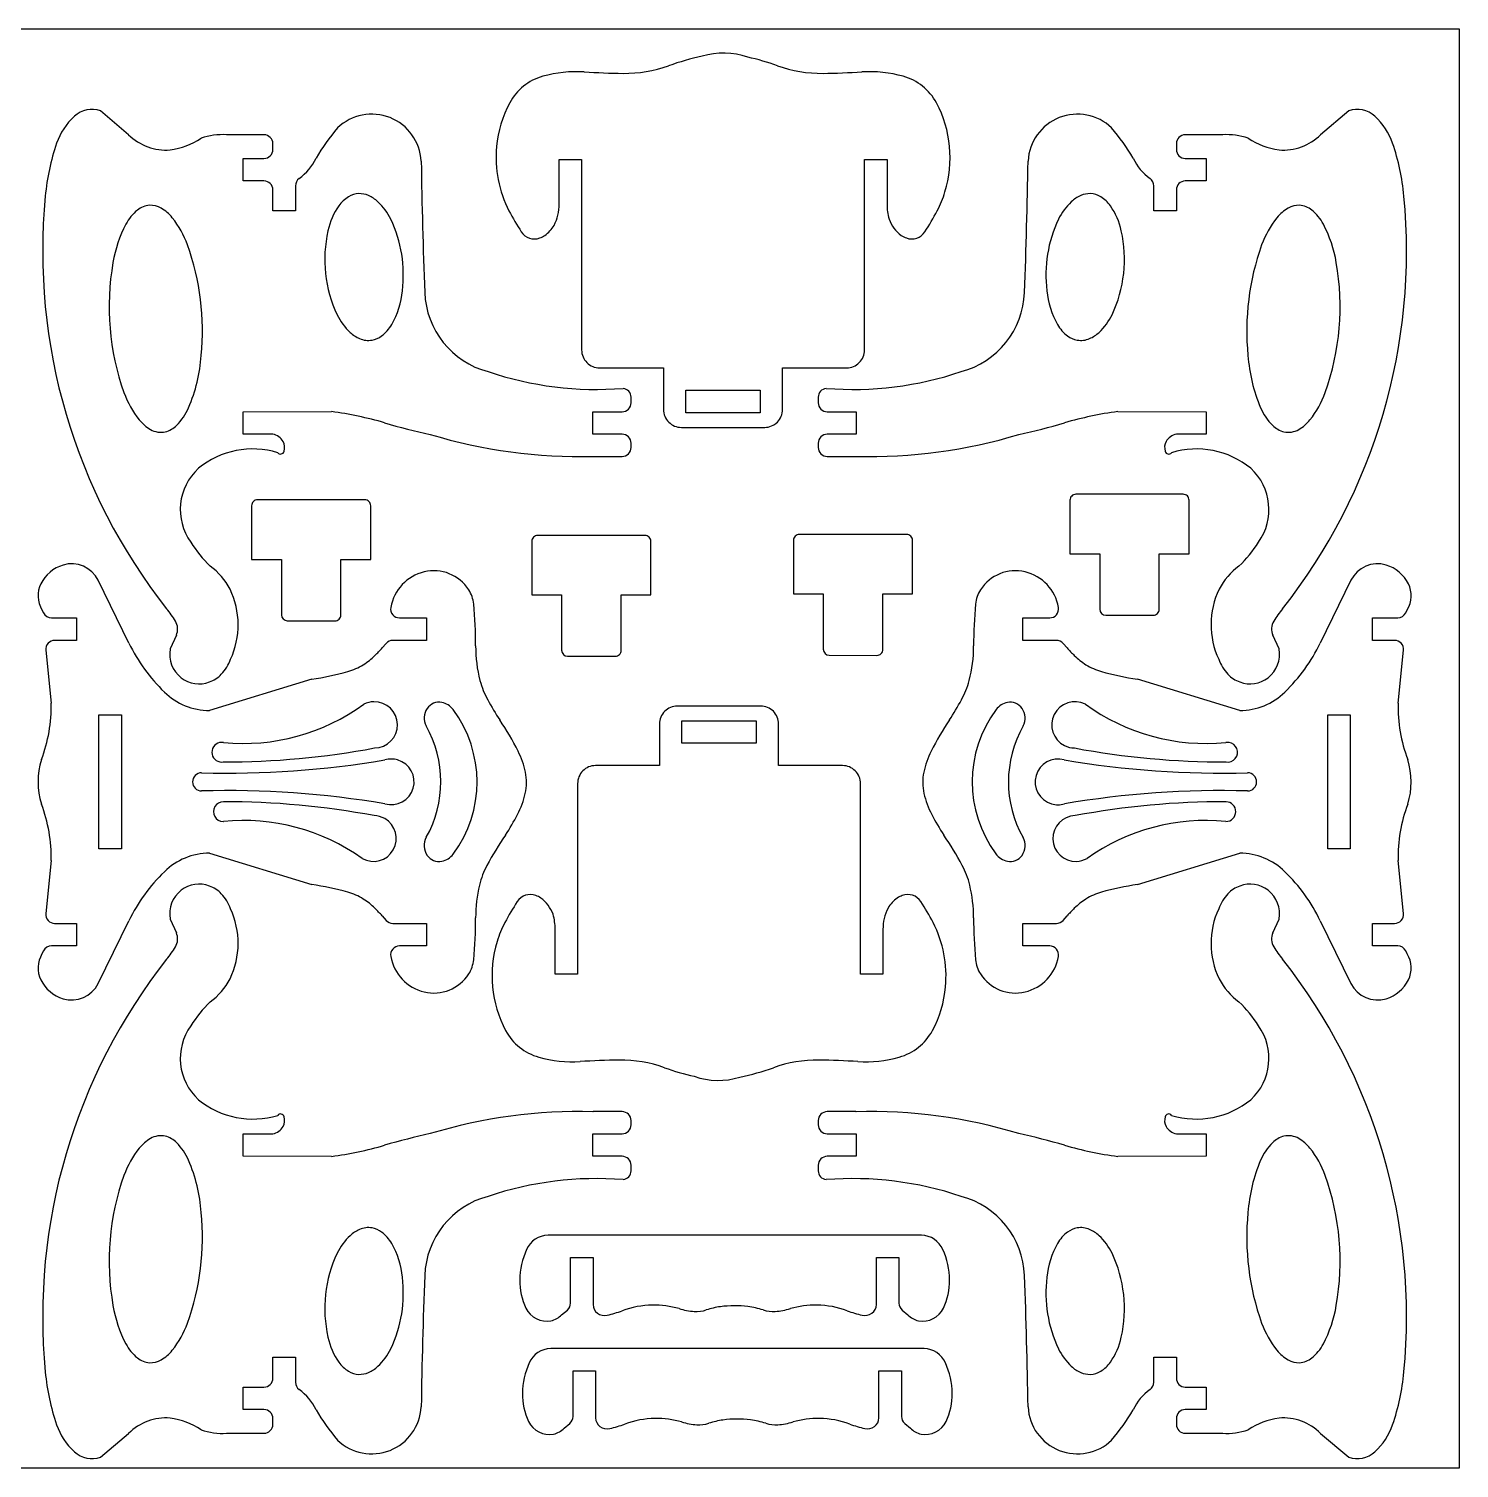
# Model space of a CAD drawing. Extents: x 0 to 96, y 0 to 48.
# Drawn here: x 48.31 to 96, y 0 to 48 of the extents above; entities that cross this region are included whole.
import ezdxf

# ---------------------------------------------------------------- set-up
doc = ezdxf.new("R2010")
doc.units = 0
doc.header["$MEASUREMENT"] = 0

msp = doc.modelspace()

# ---------------------------------------------------------------- linework, layer by layer
for p, q in [((48.000002, 48.000002), (96, 48.000002)), ((96, 48.000002), (96, 0.000004)), ((51.637241, 44.468823), (50.700344, 45.262253)), ((92.315377, 45.262255), (91.37848, 44.468823)), ((56.148701, 44.46435), (54.900999, 44.464947)), ((56.446216, 43.975211), (56.446174, 44.16662)), ((86.56955, 44.166619), (86.569505, 43.975211)), ((88.114722, 44.464946), (86.86702, 44.46435)), ((55.453214, 42.925146), (55.453214, 43.677674)), ((55.453214, 43.677674), (56.14853, 43.677476)), ((65.990216, 42.154356), (65.990216, 43.643527)), ((65.990216, 43.643527), (66.740758, 43.643527)), ((66.740758, 43.643527), (66.741353, 37.290699)), ((76.172166, 42.154359), (76.172166, 43.643527)), ((76.172166, 43.643527), (76.922708, 43.643527)), ((76.922708, 43.643527), (76.922708, 42.154359)), ((86.867188, 43.677476), (87.562507, 43.677674)), ((87.562507, 43.677674), (87.562507, 42.925146)), ((56.148487, 42.925342), (55.453214, 42.925146)), ((57.198405, 42.764614), (57.198533, 41.932562)), ((85.817188, 41.932562), (85.817318, 42.764614)), ((87.562507, 42.925146), (86.867234, 42.925342)), ((56.446002, 41.932562), (56.446216, 42.627609)), ((86.569505, 42.62761), (86.569719, 41.932562)), ((57.198533, 41.932562), (56.446002, 41.932562)), ((76.17167, 37.290672), (76.172166, 42.154359)), ((86.569719, 41.932562), (85.817188, 41.932562)), ((67.337318, 36.694537), (69.470903, 36.694069)), ((69.470903, 36.694069), (69.471399, 35.304925)), ((73.441625, 35.304997), (73.442022, 36.694069)), ((73.442022, 36.694069), (75.575705, 36.694535)), ((68.387579, 35.529221), (68.387493, 35.711623)), ((70.215739, 35.198869), (70.215901, 35.949361)), ((70.215901, 35.949361), (72.697422, 35.949741)), ((72.697422, 35.949741), (72.69721, 35.198323)), ((74.628229, 35.711621), (74.628141, 35.529221)), ((55.453214, 35.231106), (58.399522, 35.23359)), ((55.453214, 34.478576), (55.453214, 35.231106)), ((67.118403, 35.231106), (68.089549, 35.23132)), ((67.118403, 34.478576), (67.118403, 35.231106)), ((72.69721, 35.198323), (70.215739, 35.198869)), ((74.926174, 35.231319), (75.897317, 35.231106)), ((75.897317, 35.231106), (75.897317, 34.478576)), ((84.616201, 35.23359), (87.562507, 35.231106)), ((87.562507, 35.231106), (87.562507, 34.478576)), ((70.067463, 34.709018), (72.845461, 34.709092)), ((56.446002, 34.478576), (55.453214, 34.478576)), ((68.089549, 34.478362), (67.118403, 34.478576)), ((68.387579, 34.040058), (68.387493, 34.180459)), ((74.62823, 34.180458), (74.628141, 34.040058)), ((75.897317, 34.478576), (74.926172, 34.478362)), ((87.562507, 34.478576), (86.569719, 34.478576)), ((67.138675, 33.741943), (68.089549, 33.742117)), ((74.926172, 33.742117), (75.877046, 33.741943)), ((59.509588, 32.291332), (55.935708, 32.291331)), ((83.02267, 32.279594), (83.023309, 30.493154)), ((86.795108, 32.47822), (83.221228, 32.478218)), ((86.993151, 30.493258), (86.993663, 32.279606)), ((55.737151, 32.092707), (55.73779, 30.306267)), ((59.707632, 30.306371), (59.708144, 32.092719)), ((65.081507, 30.909088), (65.082146, 29.122648)), ((68.853944, 31.107714), (65.280064, 31.107713)), ((69.051988, 29.122753), (69.0525, 30.9091)), ((73.804763, 30.941052), (73.805401, 29.154613)), ((77.577196, 31.139678), (74.003318, 31.139678)), ((77.775244, 29.154718), (77.775756, 30.941065)), ((55.73779, 30.306267), (56.730084, 30.3051)), ((56.730084, 30.3051), (56.730034, 28.458709)), ((58.715131, 28.455879), (58.715198, 30.307537)), ((58.715198, 30.307537), (59.707632, 30.306371)), ((83.023309, 30.493154), (84.015603, 30.491987)), ((84.015603, 30.491987), (84.015553, 28.645596)), ((86.00065, 28.642766), (86.000717, 30.494424)), ((86.000717, 30.494424), (86.993151, 30.493258)), ((51.648356, 27.517759), (50.623707, 29.60885)), ((92.392017, 29.608848), (91.367365, 27.517759)), ((65.082146, 29.122648), (66.07444, 29.121481)), ((66.07444, 29.121481), (66.074389, 27.27509)), ((68.059487, 27.272261), (68.059554, 29.123919)), ((68.059554, 29.123919), (69.051988, 29.122753)), ((73.805401, 29.154613), (74.797694, 29.153446)), ((74.797694, 29.153446), (74.797644, 27.307053)), ((76.782744, 27.304224), (76.782809, 29.155885)), ((76.782809, 29.155885), (77.775244, 29.154718)), ((48.745863, 28.626197), (48.798382, 28.521559)), ((49.065141, 28.356458), (49.90126, 28.356262)), ((49.90126, 28.356262), (49.90126, 27.605718)), ((60.669746, 28.356458), (61.566423, 28.356262)), ((61.566423, 28.356262), (61.566423, 27.605718)), ((81.449299, 28.356262), (82.345974, 28.356458)), ((81.449299, 27.605718), (81.449299, 28.356262)), ((84.213757, 28.447035), (85.801743, 28.444219)), ((93.114463, 28.356262), (93.950582, 28.356458)), ((93.114463, 27.605718), (93.114463, 28.356262)), ((94.21734, 28.52156), (94.269856, 28.626197)), ((56.928238, 28.260148), (58.516224, 28.257332)), ((49.90126, 27.605718), (49.169978, 27.60552)), ((53.228365, 27.777928), (53.023079, 27.319141)), ((60.222995, 27.50525), (60.092345, 27.35792)), ((61.566423, 27.605718), (60.446172, 27.605619)), ((82.569549, 27.605618), (81.449299, 27.605718)), ((82.923375, 27.35792), (82.792726, 27.50525)), ((89.992643, 27.319141), (89.787357, 27.777928)), ((93.84574, 27.605522), (93.114463, 27.605718)), ((48.873535, 27.277108), (49.053823, 25.511548)), ((66.272593, 27.076529), (67.86058, 27.073713)), ((74.995847, 27.108493), (76.583836, 27.105678)), ((93.961898, 25.511545), (94.142184, 27.277108)), ((57.743329, 26.312822), (54.333328, 25.265438)), ((88.682393, 25.265437), (85.272392, 26.312822)), ((50.645845, 20.650203), (50.645845, 25.117713)), ((50.645845, 25.117713), (51.396386, 25.117713)), ((51.396386, 25.117713), (51.396386, 20.650203)), ((72.710731, 25.413947), (69.932737, 25.413874)), ((91.619334, 25.117713), (92.369876, 25.117713)), ((91.619334, 20.650203), (91.619334, 25.117713)), ((92.369876, 25.117713), (92.369876, 20.650203)), ((69.336574, 24.817969), (69.336175, 23.428898)), ((70.080769, 24.173315), (70.080984, 24.924732)), ((70.080984, 24.924732), (72.562454, 24.924186)), ((72.562454, 24.924186), (72.562289, 24.173694)), ((73.307295, 23.428898), (73.306799, 24.818042)), ((72.562289, 24.173694), (70.080769, 24.173315)), ((69.336175, 23.428898), (67.202493, 23.42843)), ((75.440876, 23.42843), (73.307295, 23.428898)), ((66.606527, 22.832297), (66.606031, 17.968608)), ((76.03744, 16.479438), (76.036843, 22.832265)), ((51.396386, 20.650203), (50.645845, 20.650203)), ((92.369876, 20.650203), (91.619334, 20.650203)), ((49.053824, 20.262424), (48.873534, 18.496764)), ((54.333328, 20.508532), (57.743329, 19.461051)), ((62.459828, 20.480736), (62.466538, 20.489797)), ((80.555893, 20.480736), (80.549181, 20.489797)), ((85.272391, 19.461052), (88.682393, 20.508532)), ((94.142185, 18.496763), (93.961899, 20.262424)), ((50.623705, 16.165022), (51.648354, 18.256214)), ((53.023077, 18.312626), (53.228365, 17.853839)), ((60.092346, 18.415951), (60.222994, 18.268723)), ((82.792726, 18.268724), (82.923375, 18.415951)), ((89.787357, 17.853839), (89.992642, 18.312626)), ((91.367368, 18.256214), (92.392015, 16.165022)), ((49.16998, 18.168452), (49.90126, 18.168253)), ((49.90126, 18.168253), (49.90126, 17.417711)), ((60.446172, 18.168352), (61.566423, 18.168253)), ((61.566423, 18.168253), (61.566423, 17.417711)), ((65.855489, 16.479438), (65.855489, 17.968608)), ((66.606031, 17.968608), (66.606031, 16.479438)), ((76.787981, 17.968608), (76.787981, 16.479438)), ((81.449299, 18.168253), (82.569549, 18.168352)), ((81.449299, 17.417711), (81.449299, 18.168253)), ((93.114463, 18.168253), (93.845741, 18.168452)), ((93.114463, 17.417711), (93.114463, 18.168253)), ((49.90126, 17.417711), (49.065141, 17.417513)), ((61.566423, 17.417711), (60.669746, 17.417513)), ((82.345974, 17.417512), (81.449299, 17.417711)), ((93.950581, 17.417514), (93.114463, 17.417711)), ((48.798382, 17.252314), (48.745863, 17.147775)), ((94.269857, 17.147775), (94.217341, 17.252314)), ((66.606031, 16.479438), (65.855489, 16.479438)), ((76.787981, 16.479438), (76.03744, 16.479438)), ((68.089549, 11.88965), (67.138675, 11.889823)), ((68.387493, 11.451306), (68.387579, 11.591706)), ((74.628141, 11.591706), (74.628229, 11.451306)), ((75.877046, 11.889823), (74.926171, 11.88965)), ((55.453214, 10.400661), (55.453214, 11.153192)), ((55.453214, 11.153192), (56.446002, 11.153192)), ((67.118403, 11.153192), (68.089549, 11.153406)), ((67.118403, 10.400661), (67.118403, 11.153192)), ((74.926172, 11.153406), (75.897317, 11.153192)), ((75.897317, 11.153192), (75.897317, 10.400661)), ((86.569719, 11.153192), (87.562507, 11.153192)), ((87.562507, 11.153192), (87.562507, 10.400661)), ((58.399522, 10.398177), (55.453214, 10.400661)), ((68.089548, 10.400447), (67.118403, 10.400661)), ((68.387493, 9.920146), (68.387579, 10.102546)), ((74.628141, 10.102546), (74.628229, 9.920145)), ((75.897317, 10.400661), (74.926172, 10.400447)), ((87.562507, 10.400661), (84.616205, 10.398175)), ((78.074334, 7.768819), (65.621499, 7.769016)), ((66.37065, 5.5025), (66.370749, 7.024531)), ((66.370749, 7.024531), (67.121291, 7.024531)), ((67.121291, 7.024531), (67.121291, 5.457527)), ((76.567591, 5.457527), (76.567591, 7.024531)), ((76.567591, 7.024531), (77.318133, 7.024531)), ((77.318133, 7.024531), (77.318334, 5.502499)), ((66.073114, 5.113032), (66.264521, 5.27426)), ((77.42436, 5.274259), (77.615768, 5.113033)), ((78.161055, 3.98964), (65.70822, 3.989837)), ((56.446217, 3.004158), (56.446002, 3.699204)), ((56.446002, 3.699204), (57.198533, 3.699204)), ((57.198533, 3.699204), (57.198405, 2.867152)), ((85.817318, 2.867152), (85.817188, 3.699204)), ((85.817188, 3.699204), (86.569719, 3.699204)), ((86.569719, 3.699204), (86.569505, 3.004158)), ((66.457373, 1.723321), (66.457472, 3.245352)), ((66.457472, 3.245352), (67.208012, 3.245352)), ((67.208012, 3.245352), (67.208012, 1.678348)), ((76.654312, 1.678348), (76.654313, 3.245352)), ((76.654313, 3.245352), (77.404857, 3.245352)), ((77.404857, 3.245352), (77.405055, 1.723321)), ((55.453214, 1.954095), (55.453214, 2.706621)), ((55.453214, 2.706621), (56.148487, 2.706424)), ((86.867234, 2.706424), (87.562507, 2.706621)), ((87.562507, 2.706621), (87.562507, 1.954095)), ((56.148529, 1.954292), (55.453214, 1.954095)), ((87.562507, 1.954095), (86.86719, 1.954292)), ((56.446174, 1.465149), (56.446216, 1.656558)), ((66.159837, 1.333854), (66.351244, 1.495081)), ((77.511084, 1.49508), (77.702493, 1.333854)), ((86.569505, 1.656558), (86.56955, 1.465149)), ((50.700344, 0.369516), (51.637241, 1.162945)), ((54.900999, 1.16682), (56.148701, 1.167415)), ((86.86702, 1.167415), (88.114723, 1.16682)), ((91.37848, 1.162945), (92.315378, 0.369516)), ((96, 0.000004), (48.000002, 0.000004))]:
    msp.add_line(p, q)
for centre, radius, start, end in [((72.490869, 38.80695), 8.454053, 101.823614, 109.691299), ((71.478277, 44.76311), 2.42764, 70.687052, 107.243647), ((70.421725, 38.807186), 8.453976, 70.305417, 77.293995), ((66.576328, 42.378508), 4.191287, 86.597963, 105.626171), ((68.5402, 75.412974), 28.901503, 266.597796, 269.175857), ((68.186748, 50.833502), 4.31949, 269.174211, 289.691947), ((74.726272, 50.833497), 4.319484, 250.30808, 270.82598), ((74.3728, 75.410798), 28.899326, 270.824275, 273.402317), ((76.336647, 42.378217), 4.19158, 74.374266, 93.402453), ((65.934906, 44.671604), 1.810171, 105.624687, 151.652365), ((76.978067, 44.671719), 1.810074, 28.345146, 74.372808), ((50.414176, 44.438893), 0.871673, 70.834521, 132.363914), ((59.742977, 43.501024), 1.651719, 3.090608, 133.61249), ((67.648368, 43.74739), 3.756995, 151.65543, 175.086074), ((75.119809, 43.703733), 3.905234, 342.977927, 27.900016), ((83.272744, 43.501025), 1.651718, 46.387541, 176.90938), ((92.601545, 44.438893), 0.871675, 47.635992, 109.165411), ((51.29039, 43.478095), 2.172013, 132.363802, 161.134342), ((64.194182, 39.979896), 7.314651, 139.84398, 149.587448), ((78.821543, 39.979895), 7.314648, 30.412571, 40.156058), ((91.725335, 43.478093), 2.172013, 18.865689, 47.636267), ((56.412044, 41.727817), 7.584482, 161.133105, 174.74376), ((52.873839, 45.700943), 1.74565, 224.896083, 274.903736), ((52.692243, 46.391311), 2.452047, 277.753693, 303.644928), ((54.751092, 42.371705), 2.098603, 85.903777, 109.493567), ((56.148349, 44.166526), 0.297824, 0.018076, 89.932357), ((86.867374, 44.166526), 0.297824, 90.068062, 179.982157), ((88.264629, 42.371705), 2.098602, 70.506462, 94.096214), ((90.323475, 46.391316), 2.452051, 236.355182, 262.246513), ((90.141884, 45.700938), 1.745645, 265.096331, 315.10398), ((86.603674, 41.727843), 7.584478, 5.25603, 18.866689), ((56.148423, 43.975268), 0.297793, 270.020541, 359.988899), ((56.302644, 44.428929), 1.750382, 305.642894, 334.766949), ((67.809216, 43.710291), 3.920498, 174.74724, 207.046783), ((86.713078, 44.428927), 1.750382, 205.23299, 234.357037), ((86.867297, 43.975268), 0.297793, 180.011101, 269.978883), ((261.287617, 46.683215), 199.919253, 180.886512, 182.14261), ((-118.271892, 46.683372), 199.919253, 357.857348, 359.113443), ((56.148366, 42.627491), 0.29785, 0.022638, 89.976756), ((57.496227, 42.764447), 0.297822, 125.649913, 179.967893), ((85.519496, 42.764444), 0.297822, 0.032677, 54.350772), ((86.867355, 42.627491), 0.29785, 90.023244, 179.977269), ((68.029106, 40.578347), 19.258164, 174.504569, 218.24076), ((59.549225, 41.451645), 1.109977, 121.53304, 144.534032), ((59.347324, 41.771275), 0.731968, 92.696232, 121.14749), ((59.334363, 41.742988), 0.759749, 66.816483, 91.619492), ((59.177432, 41.404872), 1.132396, 46.988592, 66.252287), ((75.522697, 43.551377), 3.475505, 332.14632, 343.43525), ((83.83829, 41.404876), 1.132392, 113.747853, 133.011528), ((83.681359, 41.742985), 0.759751, 88.380478, 113.183532), ((83.668399, 41.771277), 0.731965, 58.852558, 87.303802), ((83.466497, 41.451642), 1.109979, 35.46613, 58.467139), ((74.986612, 40.578344), 19.258164, 321.759252, 5.495436), ((52.906273, 40.759317), 1.543186, 129.291177, 151.892117), ((52.390931, 41.384947), 0.732647, 94.18382, 129.083532), ((52.360136, 41.393458), 0.722538, 60.31921, 91.796906), ((52.022837, 40.832065), 1.377378, 38.988404, 59.692681), ((60.553386, 40.76709), 2.325154, 145.152327, 167.60633), ((58.485573, 40.709567), 2.112999, 26.330965, 46.131678), ((72.071954, 46.025833), 8.770838, 207.856586, 213.162452), ((64.562922, 42.117226), 1.427776, 331.911471, 1.490171), ((78.526972, 42.115896), 1.604725, 178.626571, 196.772483), ((70.841088, 46.025825), 8.77082, 326.837532, 332.143386), ((84.530148, 40.709565), 2.112999, 133.868269, 153.668978), ((82.462335, 40.767098), 2.32515, 12.393474, 34.8475), ((90.992885, 40.832059), 1.377384, 120.307257, 141.011477), ((90.655584, 41.393458), 0.722539, 88.203149, 119.680839), ((90.624789, 41.38495), 0.732644, 50.916439, 85.816177), ((90.109447, 40.759319), 1.543185, 28.107838, 50.708825), ((55.279246, 39.519788), 4.220351, 152.226691, 170.683519), ((50.443178, 39.612407), 3.372879, 20.469385, 38.209414), ((56.465482, 39.792907), 4.330729, 352.955639, 25.345679), ((64.813647, 42.057807), 1.180431, 306.468449, 328.724336), ((78.099351, 42.057947), 1.180529, 200.070528, 233.536622), ((86.550239, 39.792905), 4.330729, 154.654292, 187.04434), ((92.572542, 39.612406), 3.372882, 141.790571, 159.530586), ((87.736471, 39.519785), 4.220354, 9.31651, 27.77333), ((62.502753, 40.312947), 4.326637, 167.272981, 205.306475), ((65.165205, 41.512634), 0.520254, 213.161496, 290.230636), ((65.0347, 41.867212), 0.898086, 290.220445, 302.351106), ((77.878328, 41.86721), 0.898086, 237.64858, 249.779288), ((77.747819, 41.512633), 0.520254, 249.769359, 326.838779), ((80.512968, 40.312944), 4.326636, 334.693583, 12.727052), ((45.568121, 37.926044), 8.53077, 354.458054, 19.630107), ((97.447598, 37.926043), 8.530771, 160.369882, 185.54196), ((59.553358, 38.733078), 8.565859, 170.118932, 199.546771), ((83.462361, 38.733079), 8.56586, 340.453245, 9.881064), ((57.907455, 39.546463), 2.870217, 330.619837, 354.308073), ((64.349408, 39.315191), 2.843263, 182.143284, 255.157699), ((78.666311, 39.315191), 2.843263, 284.842304, 357.856914), ((85.108266, 39.546465), 2.870217, 185.691963, 209.380205), ((60.485097, 39.400716), 2.113003, 206.330956, 226.131746), ((82.530623, 39.400718), 2.113005, 313.868286, 333.66909), ((59.301535, 38.780273), 1.279648, 307.058294, 329.89033), ((83.714188, 38.780271), 1.279648, 210.109604, 232.941592), ((59.793217, 38.705386), 1.132367, 226.988662, 246.252676), ((59.631035, 38.348801), 0.740678, 246.628007, 279.462174), ((59.6042, 38.389207), 0.785196, 280.909091, 306.63016), ((83.41152, 38.389208), 0.785196, 233.369921, 259.091067), ((83.384685, 38.348802), 0.740678, 260.538036, 293.37207), ((83.222507, 38.705389), 1.132367, 293.747108, 313.011173), ((48.62654, 37.498905), 5.446941, 336.925708, 355.823297), ((67.337002, 37.290186), 0.595649, 179.950684, 270.030396), ((75.576018, 37.290186), 0.595652, 269.969843, 0.046754), ((94.389179, 37.498913), 5.446944, 184.176826, 203.074373), ((67.24319, 47.330539), 11.356843, 251.401382, 274.439131), ((75.772526, 47.330539), 11.356844, 265.560888, 288.59863), ((68.089703, 35.711755), 0.297789, 359.974489, 83.733224), ((74.92602, 35.711754), 0.29779, 96.267401, 180.025468), ((54.641066, 37.046666), 3.372873, 200.469458, 218.209511), ((68.089723, 35.529176), 0.297856, 269.966587, 0.008585), ((74.926, 35.529178), 0.297859, 179.991834, 270.033482), ((88.374652, 37.04667), 3.372875, 321.790461, 339.530532), ((51.884033, 36.126649), 1.912289, 315.124702, 336.499675), ((56.841777, 23.437563), 11.898438, 73.746846, 82.477235), ((70.067057, 35.304677), 0.595658, 179.976126, 270.038976), ((72.845947, 35.30477), 0.595678, 269.953197, 0.021794), ((86.173941, 23.437544), 11.898456, 97.522732, 106.253074), ((91.131687, 36.126646), 1.912287, 203.500223, 224.87522), ((53.06139, 35.826987), 1.377344, 218.988386, 239.693072), ((52.714646, 35.238242), 0.694085, 239.879328, 282.049455), ((52.643173, 35.375895), 0.844629, 284.842804, 314.880061), ((66.311632, 55.921576), 21.937775, 253.747626, 257.854011), ((76.704086, 55.921576), 21.937775, 282.146019, 286.252402), ((90.372545, 35.375898), 0.844631, 225.120124, 255.157333), ((90.301074, 35.238239), 0.694082, 257.950511, 300.120788), ((89.954329, 35.826988), 1.377344, 300.306926, 321.011627), ((56.355592, 33.98229), 0.504454, 30.646352, 79.675466), ((56.403141, 34.039934), 0.434903, 342.880814, 27.304114), ((66.643283, 50.668127), 16.932163, 253.010805, 271.607943), ((68.089655, 34.180525), 0.297837, 359.987453, 90.020522), ((74.926068, 34.180525), 0.297837, 89.979896, 180.012837), ((76.372437, 50.668127), 16.932163, 268.392053, 286.989226), ((86.612579, 34.039935), 0.434902, 152.696028, 197.119403), ((86.660129, 33.982289), 0.504455, 100.324452, 149.353563), ((55.771754, 31.139119), 2.85074, 72.955219, 129.36006), ((56.701752, 33.938885), 0.12009, 218.185972, 347.021812), ((67.138635, 34.039784), 0.297841, 266.104973, 270.007531), ((68.089699, 34.039996), 0.29788, 269.971243, 0.011935), ((74.926021, 34.039996), 0.29788, 179.988065, 270.029089), ((75.877085, 34.039765), 0.297822, 269.992468, 273.895027), ((86.313969, 33.938884), 0.12009, 192.97758, 321.815313), ((87.243966, 31.139119), 2.85074, 50.639937, 107.044714), ((55.225238, 31.967593), 1.866425, 132.519222, 215.681636), ((87.790483, 31.967591), 1.866425, 324.318382, 47.480845), ((55.935706, 32.092776), 0.198555, 89.999372, 180.020096), ((59.509588, 32.092776), 0.198556, 359.983352, 89.999765), ((83.221225, 32.279664), 0.198555, 89.999372, 180.020096), ((86.795107, 32.279664), 0.198556, 359.983352, 89.999765), ((57.132234, 33.012359), 4.033442, 211.933314, 226.570693), ((65.280062, 30.909158), 0.198555, 89.999372, 180.020096), ((68.853944, 30.909158), 0.198556, 359.983352, 89.999765), ((74.003318, 30.941123), 0.198555, 90, 180.020477), ((77.577199, 30.941121), 0.198557, 359.98398, 90.000842), ((85.883489, 33.012362), 4.033443, 313.429256, 328.066625), ((49.801809, 28.949745), 1.218543, 106.705732, 153.592094), ((49.736393, 29.167804), 0.990883, 26.430019, 106.70729), ((53.015265, 28.265751), 2.260479, 27.548036, 53.513942), ((61.834608, 28.450234), 1.480537, 103.377351, 170.063166), ((61.812605, 28.542833), 1.38536, 32.817217, 103.378126), ((81.203117, 28.542837), 1.385358, 76.62186, 147.182879), ((81.181111, 28.450234), 1.48054, 9.93678, 76.622541), ((90.000456, 28.26575), 2.26048, 126.486043, 152.45195), ((93.279333, 29.167805), 0.990883, 73.292818, 153.57016), ((93.213909, 28.949748), 1.218543, 26.407738, 73.293998), ((49.516965, 29.091252), 0.900485, 153.595512, 211.094385), ((52.556217, 28.127521), 2.732887, 335.10804, 25.666094), ((62.083491, 28.717542), 1.063021, 5.358222, 32.816344), ((80.932232, 28.717543), 1.063021, 147.183718, 174.641873), ((90.459505, 28.127524), 2.732887, 154.333981, 204.891997), ((93.498755, 29.091252), 0.900485, 328.905615, 26.404469), ((48.555292, 27.448251), 14.650636, 359.890182, 5.359978), ((94.460428, 27.448228), 14.650635, 174.639932, 180.109744), ((49.064946, 28.654199), 0.297741, 206.454611, 270.037595), ((50.677198, 26.750788), 2.931584, 30.663561, 40.58933), ((56.92859, 28.458703), 0.198556, 179.998429, 269.898438), ((58.516576, 28.455886), 0.198555, 269.898468, 359.998047), ((60.669629, 28.654282), 0.297824, 170.054607, 270.022409), ((82.346092, 28.654282), 0.297824, 269.977382, 9.945253), ((84.214109, 28.64559), 0.198556, 179.998429, 269.898438), ((85.802095, 28.642773), 0.198555, 269.898468, 359.998047), ((92.338522, 26.750792), 2.931582, 139.41071, 149.336472), ((93.950776, 28.654198), 0.29774, 269.962719, 333.545729), ((52.755542, 27.983043), 0.515396, 336.548368, 30.662484), ((90.260181, 27.983044), 0.515398, 149.337643, 203.451719), ((49.169845, 27.30764), 0.29788, 89.974514, 185.883086), ((56.87009, 30.04031), 5.799118, 205.78458, 225.81143), ((60.445964, 27.307771), 0.297848, 89.960011, 138.469366), ((67.834226, 27.411563), 4.628332, 179.893449, 194.344562), ((75.181497, 27.411563), 4.62833, 345.655454, 0.106504), ((82.569758, 27.307771), 0.297847, 41.53082, 90.040151), ((86.145631, 30.040314), 5.79912, 314.188563, 334.21539), ((93.845871, 27.30764), 0.297882, 354.116958, 90.025146), ((53.986316, 27.137182), 0.980273, 169.302699, 232.331543), ((53.673521, 27.466946), 1.44709, 316.662541, 340.219516), ((58.285482, 28.682167), 2.223409, 301.912752, 314.645921), ((56.020625, 30.976181), 5.447083, 314.6386, 318.374673), ((66.272945, 27.275085), 0.198556, 179.998429, 269.898438), ((67.860932, 27.272268), 0.198555, 269.898468, 359.998047), ((74.996199, 27.307048), 0.198555, 179.998429, 269.898438), ((76.584189, 27.304233), 0.198555, 269.898102, 359.99765), ((86.995092, 30.976203), 5.447096, 221.625519, 225.361613), ((84.730244, 28.682164), 2.22341, 225.353988, 238.087119), ((89.342204, 27.466939), 1.447089, 199.780129, 223.337182), ((89.029406, 27.137183), 0.980273, 307.668433, 10.697259), ((53.957985, 27.223877), 1.073534, 290.529838, 315.678525), ((56.440387, 35.44841), 9.228034, 278.116934, 285.734872), ((58.397573, 28.502465), 2.011614, 285.729217, 301.908376), ((84.618144, 28.502461), 2.011609, 238.091693, 254.270756), ((86.575333, 35.448415), 9.22804, 254.265115, 261.883073), ((89.057731, 27.223878), 1.073533, 224.32175, 249.470409), ((53.989079, 27.140776), 0.984806, 232.332099, 290.531268), ((66.124575, 27.021446), 2.875693, 195.253453, 209.118871), ((76.891144, 27.021448), 2.875695, 330.881123, 344.746547), ((89.026643, 27.140777), 0.984806, 249.468713, 307.667899), ((44.116768, 25.394163), 4.938451, 339.105986, 1.362029), ((54.347012, 27.444669), 2.179274, 225.810174, 269.640222), ((55.451527, 31.022876), 6.854628, 264.566777, 306.001661), ((59.82756, 24.788203), 0.771616, 90.895835, 116.710023), ((59.82756, 24.788203), 0.771616, 270.895835, 90.895835), ((61.98629, 25.060851), 0.481706, 78.988249, 145.032866), ((61.958994, 24.921627), 0.62358, 37.356357, 78.969785), ((72.93801, 30.727104), 10.631538, 208.697066, 212.906553), ((70.077703, 30.727109), 10.631546, 327.093452, 331.302936), ((81.056728, 24.921627), 0.623581, 101.03033, 142.643579), ((81.02943, 25.060851), 0.481706, 34.967076, 101.011791), ((83.188165, 24.788201), 0.771616, 63.290363, 243.290363), ((87.565121, 31.022202), 6.854628, 233.988753, 275.466977), ((88.668707, 27.444665), 2.179272, 270.359821, 314.189954), ((98.898953, 25.394161), 4.93845, 178.637989, 200.894009), ((62.055139, 25.012573), 0.565794, 145.02221, 207.552929), ((59.21139, 22.886888), 4.042514, 323.472255, 36.650541), ((69.932252, 24.818197), 0.595678, 89.953301, 180.0219), ((72.71114, 24.818288), 0.595659, 359.976336, 90.039325), ((83.804322, 22.886875), 4.042515, 143.349228, 216.367859), ((80.960581, 25.012574), 0.565794, 332.44709, 34.977653), ((58.272139, 22.887407), 3.773574, 330.676033, 29.59164), ((56.083487, 19.605666), 9.562461, 26.755694, 33.988274), ((86.932232, 19.605662), 9.562462, 146.011693, 153.244276), ((84.743456, 22.887187), 3.773575, 150.404507, 209.46089), ((54.740285, 23.876043), 0.328937, 79.098688, 259.098688), ((54.782046, 51.21002), 27.65966, 270.009094, 280.535828), ((83.188165, 24.788201), 0.771616, 243.290363, 269.104767), ((88.233681, 51.210009), 27.65965, 259.464182, 269.990897), ((88.279068, 23.875505), 0.328935, 81.295151, 100.668286), ((88.279068, 23.875505), 0.328935, 261.295151, 81.295151), ((51.122777, 22.886648), 2.505996, 162.675014, 197.225607), ((54.961369, 54.33717), 31.158768, 268.359994, 279.645745), ((54.740285, 23.876043), 0.328937, 259.098688, 278.06541), ((60.393519, 22.886828), 0.761966, 253.789649, 73.789649), ((60.393519, 22.886828), 0.761966, 73.789649, 106.10073), ((62.018856, 22.59911), 2.914956, 12.007759, 26.737573), ((80.996865, 22.599119), 2.914953, 153.262576, 167.992412), ((82.622198, 22.886828), 0.761967, 73.898621, 253.898621), ((88.054344, 54.337168), 31.158766, 260.354276, 271.640019), ((91.892944, 22.886653), 2.505995, 342.774229, 17.324858), ((54.074527, 22.887056), 0.304149, 90.924883, 269.059254), ((63.213552, 22.868885), 1.690345, 347.428879, 11.488405), ((67.202177, 22.83278), 0.595649, 89.969529, 180.046517), ((75.441192, 22.832778), 0.595652, 359.950684, 90.030388), ((79.802169, 22.868878), 1.690346, 168.51139, 192.570886), ((88.941126, 22.887057), 0.30415, 270.953157, 89.062501), ((54.955026, -8.632697), 31.228202, 80.366707, 91.62487), ((88.0607, -8.632707), 31.228213, 88.375143, 99.633302), ((44.116651, 20.379877), 4.938571, 358.637215, 20.935788), ((54.792183, 21.895827), 0.32718, 89.536581, 269.536581), ((54.854834, -4.680089), 26.903153, 79.362154, 90.127793), ((62.007878, 23.165909), 2.931891, 332.285517, 346.891708), ((81.007842, 23.165907), 2.931892, 193.10824, 207.714468), ((82.622198, 22.886828), 0.761967, 253.898621, 286.210541), ((88.160878, -4.680098), 26.90316, 89.872187, 100.637819), ((88.223395, 21.895826), 0.327179, 89.562016, 90.438107), ((88.223395, 21.895826), 0.327179, 269.562016, 89.562016), ((98.899069, 20.379889), 4.938567, 159.064364, 181.362924), ((55.459413, 14.771235), 6.829834, 54.542351, 95.584068), ((59.798774, 20.99782), 0.763204, 240.366488, 60.366488), ((59.798774, 20.99782), 0.763204, 60.366488, 88.318296), ((57.350097, 25.569974), 8.17345, 326.953197, 332.551295), ((85.665619, 25.569976), 8.173449, 207.44874, 213.046851), ((83.216947, 20.99782), 0.763205, 91.681503, 271.681503), ((87.556308, 14.771231), 6.829837, 84.415931, 125.457647), ((54.792183, 21.895827), 0.32718, 269.536581, 270.463341), ((62.054964, 20.761487), 0.565701, 150.586184, 214.995246), ((73.837034, 14.547835), 11.659599, 145.732872, 151.55388), ((69.178687, 14.547807), 11.659613, 28.446235, 34.26723), ((80.960663, 20.761351), 0.565701, 325.021591, 28.494476), ((54.347009, 18.329305), 2.179271, 90.359712, 134.189793), ((61.986292, 20.713122), 0.481707, 214.967043, 281.011595), ((61.959123, 20.852294), 0.623507, 281.019501, 323.421936), ((81.056466, 20.852319), 0.623506, 215.550943, 258.992851), ((81.029429, 20.713121), 0.481707, 258.988368, 325.033082), ((83.216947, 20.99782), 0.763205, 271.681503, 299.633423), ((88.668714, 18.329306), 2.179269, 45.810257, 89.640346), ((56.870088, 15.733657), 5.79912, 134.188518, 154.21536), ((65.915019, 18.835251), 2.651814, 151.473207, 166.654085), ((77.100704, 18.835251), 2.651813, 13.345909, 28.526766), ((86.145631, 15.733656), 5.799124, 25.784625, 45.811479), ((53.986314, 18.494584), 0.980272, 127.668371, 190.697255), ((53.989079, 18.49099), 0.984806, 69.4688, 127.667949), ((53.957988, 18.407889), 1.073533, 44.321675, 69.470358), ((56.441135, 10.32552), 9.227873, 74.269667, 81.88761), ((58.397224, 17.271452), 2.011762, 58.082499, 74.261655), ((67.834256, 18.362556), 4.628364, 166.444717, 180.109573), ((75.181465, 18.362561), 4.628363, 359.890366, 13.555216), ((84.618495, 17.271444), 2.011768, 105.738221, 121.917362), ((86.574597, 10.325527), 9.227869, 98.112464, 105.730405), ((89.057732, 18.40789), 1.073533, 110.529658, 135.678332), ((89.026642, 18.490989), 0.984807, 52.332032, 110.531201), ((89.029406, 18.494585), 0.980272, 349.302702, 52.331516), ((53.673519, 18.164822), 1.447091, 19.78046, 43.337426), ((58.285918, 17.091764), 2.22313, 45.362839, 58.095972), ((71.937094, 14.097129), 8.770813, 146.837411, 152.143262), ((65.030376, 18.610332), 0.520253, 69.769276, 146.838422), ((64.899872, 18.255754), 0.898084, 57.648768, 69.779523), ((64.678852, 18.065017), 1.180524, 20.070802, 53.536825), ((77.964544, 18.065153), 1.180428, 126.467991, 148.723846), ((77.743503, 18.255765), 0.898076, 110.22095, 122.351767), ((77.612994, 18.610334), 0.520252, 33.16136, 110.230635), ((70.70627, 14.097124), 8.770821, 27.856743, 33.162598), ((84.729805, 17.091777), 2.223122, 121.904281, 134.63741), ((89.342201, 18.164827), 1.447088, 136.662726, 160.21977), ((49.169801, 18.466283), 0.297831, 174.125725, 270.034367), ((52.556214, 17.504245), 2.73289, 334.333929, 24.891982), ((56.019109, 14.797716), 5.448201, 41.614521, 45.350613), ((60.445966, 18.466201), 0.297849, 221.530179, 270.039565), ((48.555291, 18.325638), 14.650636, 354.639963, 0.109763), ((64.251225, 18.00707), 1.604725, 358.626607, 16.772551), ((78.215281, 18.005738), 1.427783, 151.911458, 181.490146), ((94.460428, 18.325632), 14.650635, 179.890213, 185.360031), ((82.569753, 18.466201), 0.297849, 269.960644, 318.470019), ((86.996609, 14.797691), 5.448215, 134.649165, 138.385259), ((90.459507, 17.504242), 2.73289, 155.107996, 205.66603), ((93.845919, 18.466282), 0.29783, 269.965842, 5.874238), ((52.75554, 17.648723), 0.515399, 329.337655, 23.451678), ((67.255503, 16.571597), 3.475505, 152.146424, 163.435391), ((74.968978, 16.41267), 3.920505, 354.74728, 27.046865), ((90.260181, 17.648722), 0.515399, 156.548193, 210.662239), ((49.065025, 17.119723), 0.29779, 89.977569, 153.560569), ((50.677211, 18.880984), 2.931578, 319.410431, 329.336199), ((60.669629, 17.11969), 0.297823, 89.977488, 189.945614), ((67.658389, 16.419231), 3.905235, 162.977913, 207.900006), ((82.346091, 17.119688), 0.297824, 350.054961, 90.022537), ((92.338512, 18.880974), 2.931574, 210.66361, 220.589398), ((93.950697, 17.119723), 0.297792, 26.439327, 90.022338), ((49.516966, 16.68272), 0.900486, 148.905654, 206.404512), ((68.029106, 5.053423), 19.258163, 141.759244, 185.49544), ((61.834685, 17.323685), 1.480604, 189.934357, 256.620128), ((62.083696, 17.056375), 1.06282, 327.180181, 354.638455), ((80.932024, 17.05638), 1.06282, 185.36206, 212.820118), ((81.181035, 17.323688), 1.480605, 283.379844, 350.065579), ((74.986615, 5.053422), 19.258162, 354.504579, 38.240756), ((93.498755, 16.682719), 0.900486, 333.595618, 31.094429), ((53.015265, 17.366016), 2.26048, 306.486017, 332.451941), ((61.812533, 17.231088), 1.385394, 256.625223, 327.186146), ((81.203187, 17.231086), 1.385391, 212.813785, 283.374782), ((90.000455, 17.366017), 2.260482, 207.5481, 233.513985), ((49.801806, 16.824228), 1.21854, 206.408041, 253.294361), ((49.736452, 16.606118), 0.99085, 253.288519, 333.565845), ((75.129828, 16.375577), 3.757, 331.655429, 355.086015), ((93.279269, 16.606119), 0.990851, 206.434205, 286.711506), ((93.213916, 16.824227), 1.218539, 286.705659, 333.592021), ((57.132227, 12.619411), 4.033434, 133.429286, 148.066658), ((85.883497, 12.619405), 4.033436, 31.933436, 46.570817), ((55.225238, 13.664174), 1.866425, 144.318342, 227.48077), ((65.800127, 15.451247), 1.810072, 208.345243, 254.372904), ((76.843296, 15.451364), 1.810171, 285.62458, 331.652247), ((87.790484, 13.664175), 1.866425, 312.519158, 35.681644), ((66.441562, 17.744757), 4.19159, 254.374134, 273.402335), ((68.405501, -15.287801), 28.8993, 90.824463, 93.402519), ((68.051919, 9.289467), 4.319489, 70.308008, 90.825777), ((74.591456, 9.28947), 4.319485, 89.174301, 109.692022), ((74.237902, -15.290039), 28.901537, 86.597607, 89.175669), ((76.20186, 17.74446), 4.19129, 266.598119, 285.626316), ((72.356447, 21.315779), 8.453966, 250.305573, 257.294187), ((71.299927, 15.359857), 2.427639, 250.687028, 287.243571), ((70.287341, 21.316005), 8.454039, 281.823564, 289.691261), ((55.771755, 14.492646), 2.85074, 230.6399, 287.044749), ((87.243966, 14.492646), 2.85074, 252.955237, 309.360081), ((56.701753, 11.692883), 0.120089, 12.977769, 141.81544), ((56.40314, 11.591832), 0.434904, 332.695977, 17.119336), ((66.643294, -5.036358), 16.932162, 88.392094, 106.98926), ((67.138616, 11.591983), 0.297841, 89.988708, 93.891259), ((68.089699, 11.591771), 0.29788, 359.987647, 90.028814), ((74.926021, 11.591771), 0.29788, 89.971026, 180.012353), ((75.877104, 11.592002), 0.297821, 86.108482, 90.011084), ((76.372427, -5.036358), 16.932162, 73.010748, 91.60791), ((86.612582, 11.591829), 0.434904, 162.880411, 207.303659), ((86.313969, 11.692883), 0.120088, 38.184841, 167.022862), ((52.714643, 10.393526), 0.694084, 77.950274, 120.120567), ((52.643175, 10.255869), 0.84463, 45.120147, 75.157325), ((56.355594, 11.649477), 0.504453, 280.324218, 329.353341), ((66.311603, -10.289818), 21.937774, 102.14593, 106.252309), ((68.089656, 11.451242), 0.297836, 269.979268, 0.012326), ((74.926064, 11.451241), 0.297835, 179.987458, 270.020732), ((76.704112, -10.289816), 21.937774, 73.747676, 77.854058), ((86.660126, 11.649478), 0.504454, 210.646783, 259.675806), ((90.372547, 10.25587), 0.844631, 104.842769, 134.880009), ((90.301073, 10.393528), 0.694082, 59.879143, 102.049405), ((54.641073, 8.585099), 3.372879, 141.79055, 159.530609), ((53.06139, 9.804783), 1.377342, 120.30701, 141.011742), ((51.884032, 9.505119), 1.912289, 23.500283, 44.875249), ((56.841782, 22.194205), 11.898438, 277.522741, 286.253102), ((86.173947, 22.194221), 11.898456, 253.746879, 262.477261), ((91.131687, 9.505121), 1.912287, 135.124782, 156.499777), ((89.954331, 9.80478), 1.377342, 38.988454, 59.693153), ((88.374648, 8.585096), 3.372879, 20.46944, 38.209526), ((48.626543, 8.132858), 5.44694, 4.176779, 23.074339), ((68.089722, 10.10259), 0.297857, 359.991624, 90.033341), ((74.925999, 10.102589), 0.297858, 89.966788, 180.008167), ((94.389174, 8.132853), 5.446939, 156.925605, 175.823175), ((59.553356, 6.898685), 8.565858, 160.453227, 189.881064), ((67.24319, -1.698773), 11.356844, 85.560884, 108.598614), ((68.089702, 9.920013), 0.29779, 276.266348, 0.025556), ((74.92602, 9.920014), 0.29779, 179.974687, 263.733271), ((75.772529, -1.698773), 11.356845, 71.401381, 94.43911), ((83.462363, 6.898687), 8.565858, 350.118944, 19.546756), ((64.349407, 6.316577), 2.843262, 104.842286, 177.85669), ((78.666322, 6.316574), 2.843263, 2.143224, 75.157896), ((45.568123, 7.705727), 8.530768, 340.369868, 5.541944), ((97.447598, 7.705728), 8.530771, 174.458071, 199.630147), ((60.485094, 6.231049), 2.112998, 133.868251, 153.669034), ((59.793222, 6.92638), 1.132368, 113.747605, 133.011642), ((59.631032, 7.282963), 0.740678, 80.537651, 113.371769), ((59.604204, 7.242556), 0.785195, 53.37013, 79.091231), ((59.301533, 6.851494), 1.279648, 30.10955, 52.941587), ((65.639947, 6.964659), 0.804569, 91.313869, 155.83125), ((78.048969, 6.964692), 0.804526, 24.167526, 88.193293), ((83.714189, 6.851493), 1.279649, 127.058413, 149.890406), ((83.411519, 7.242557), 0.785195, 100.908944, 126.630044), ((83.384687, 7.282963), 0.740678, 66.628093, 99.462186), ((83.222498, 6.926378), 1.132369, 46.988361, 66.252425), ((82.53063, 6.231044), 2.113, 26.331121, 46.131883), ((57.907458, 6.085299), 2.870215, 5.691989, 29.380237), ((67.272166, 6.232038), 2.593667, 155.828389, 179.053499), ((76.416768, 6.2318), 2.593719, 0.951761, 24.176866), ((85.108263, 6.085299), 2.870215, 150.619762, 174.308023), ((62.502753, 5.318815), 4.326637, 154.693496, 192.726985), ((80.512968, 5.318821), 4.326636, 347.272961, 25.306438), ((56.465481, 5.83886), 4.33073, 334.654314, 7.044331), ((261.287701, -1.051451), 199.919337, 177.857389, 179.113488), ((66.759978, 6.240431), 2.08141, 179.05159, 205.642685), ((76.929001, 6.240428), 2.081413, 334.357423, 0.948508), ((-118.272006, -1.051057), 199.919358, 0.886399, 2.142495), ((86.550239, 5.838861), 4.330729, 172.95568, 205.345722), ((55.279243, 6.11198), 4.22035, 189.316523, 207.773352), ((65.573501, 5.670824), 0.765286, 205.638954, 280.898753), ((66.072693, 5.502253), 0.297957, 310.076467, 0.047506), ((67.497269, 5.46689), 0.376095, 181.426528, 231.830767), ((69.153993, 2.383507), 3.056718, 91.004633, 110.285872), ((69.152591, 2.467079), 2.973134, 73.694051, 91.005847), ((70.695811, 7.741556), 2.522467, 253.688367, 265.460067), ((71.792107, 2.501261), 2.916017, 98.419851, 107.8797), ((71.846344, 1.78016), 3.637658, 83.052913, 97.601798), ((71.894239, 2.489324), 2.928156, 72.144762, 82.304817), ((72.993174, 7.741551), 2.522461, 274.539911, 286.311629), ((74.536344, 2.467401), 2.972812, 88.995015, 106.306804), ((74.534892, 2.383507), 3.056719, 69.714145, 88.995375), ((76.188479, 5.470014), 0.379318, 255.908107, 358.113457), ((77.61624, 5.502141), 0.297906, 179.931198, 229.902222), ((78.115434, 5.670886), 0.765358, 259.098514, 334.358391), ((87.736475, 6.111981), 4.220351, 332.226654, 350.683512), ((50.443173, 6.019359), 3.372883, 321.790652, 339.530667), ((65.592527, 5.571635), 0.66429, 280.904886, 316.340929), ((67.50428, 5.494845), 0.402577, 233.505291, 282.696917), ((66.723513, 8.957823), 3.95248, 282.704654, 290.291451), ((70.57563, 6.231235), 1.007372, 265.474611, 288.59352), ((73.113303, 6.231477), 1.007617, 251.408206, 274.527146), ((76.965387, 8.957827), 3.952489, 249.70836, 257.295178), ((78.096359, 5.571638), 0.664294, 223.65904, 259.095104), ((92.572544, 6.019356), 3.372881, 200.469339, 218.209349), ((60.553386, 4.864674), 2.325154, 192.393673, 214.847665), ((82.462332, 4.864665), 2.325153, 325.152585, 347.606601), ((52.90627, 4.872448), 1.543184, 208.10794, 230.708838), ((52.02284, 4.799703), 1.377377, 300.307185, 321.011511), ((58.485571, 4.922199), 2.113, 313.86836, 333.669077), ((65.726667, 3.185479), 0.80457, 91.313789, 155.831141), ((78.135691, 3.185513), 0.804526, 24.16757, 88.193349), ((84.530149, 4.9222), 2.112999, 206.331024, 226.13175), ((90.99288, 4.79971), 1.377382, 218.988734, 239.692979), ((90.109448, 4.872447), 1.543184, 309.291184, 331.89212), ((52.390933, 4.246819), 0.732648, 230.916245, 265.815948), ((52.360132, 4.238308), 0.722539, 268.203353, 299.681095), ((59.549224, 4.180121), 1.109977, 215.466052, 238.467096), ((59.177432, 4.226894), 1.132396, 293.74764, 313.011349), ((67.35889, 2.452868), 2.593667, 155.828588, 179.053689), ((76.503489, 2.452624), 2.593719, 0.951705, 24.176818), ((83.838291, 4.226889), 1.132393, 226.988485, 246.252151), ((83.466501, 4.180126), 1.109979, 301.532663, 324.533689), ((90.655588, 4.238308), 0.722539, 240.318924, 271.7966), ((90.624787, 4.246817), 0.732645, 274.183957, 309.083718), ((56.41205, 3.903943), 7.584486, 185.256179, 198.866838), ((56.148366, 3.004275), 0.297851, 270.023244, 359.977391), ((59.347326, 3.860489), 0.731968, 238.852371, 267.303619), ((59.334359, 3.888777), 0.759749, 268.380818, 293.183791), ((83.681361, 3.88878), 0.759752, 246.816406, 271.619415), ((83.668396, 3.860486), 0.731965, 272.696539, 301.147774), ((86.867355, 3.004274), 0.29785, 180.022445, 269.976756), ((86.60367, 3.903928), 7.584484, 341.133275, 354.743974), ((57.496224, 2.867321), 0.29782, 180.032467, 234.350597), ((56.302642, 1.202842), 1.750382, 25.232944, 54.35697), ((66.846703, 2.46125), 2.081411, 179.051527, 205.642624), ((77.015722, 2.461249), 2.081413, 334.357423, 0.948508), ((86.713078, 1.202837), 1.750384, 125.642904, 154.766921), ((85.519496, 2.867323), 0.297822, 305.649188, 359.967114), ((56.148422, 1.656498), 0.297794, 0.011519, 89.979386), ((64.194189, 5.651876), 7.31466, 210.412558, 220.156042), ((59.742977, 2.130742), 1.651719, 226.387585, 356.909375), ((83.272744, 2.130743), 1.651719, 183.090649, 313.612419), ((78.82153, 5.651869), 7.314657, 319.844017, 329.587496), ((86.867299, 1.656498), 0.297794, 90.020846, 179.988481), ((51.29038, 2.153671), 2.172004, 198.86575, 227.636328), ((52.87384, -0.069172), 1.745649, 85.096322, 135.104019), ((52.692243, -0.759542), 2.452048, 56.355044, 82.246317), ((56.148347, 1.465241), 0.297826, 270.068061, 359.982309), ((65.660222, 1.891644), 0.765285, 205.638946, 280.898734), ((66.159416, 1.723073), 0.297957, 310.07674, 0.047682), ((67.583991, 1.68771), 0.376095, 181.426359, 231.83073), ((66.810235, 5.178644), 3.95248, 282.704657, 290.291492), ((69.240714, -1.395667), 3.056714, 91.004624, 110.285828), ((69.239312, -1.312104), 2.973139, 73.694051, 91.005844), ((70.782532, 3.96237), 2.52246, 253.688362, 265.460077), ((70.662349, 2.452055), 1.007371, 265.474782, 288.593674), ((71.878824, -1.277934), 2.916032, 98.419683, 107.879529), ((71.93306, -1.999009), 3.637647, 83.052804, 97.601703), ((71.980972, -1.289857), 2.928155, 72.144978, 82.305027), ((73.200026, 2.452299), 1.007617, 251.408135, 274.527123), ((73.079895, 3.962372), 2.522461, 274.539935, 286.311629), ((74.623065, -1.311778), 2.972812, 88.995015, 106.306804), ((74.62161, -1.395671), 3.056718, 69.714083, 88.995317), ((77.052095, 5.178652), 3.952489, 249.708558, 257.295361), ((76.2752, 1.690836), 0.379318, 255.907973, 358.11335), ((77.702963, 1.722966), 0.297908, 179.931671, 229.902695), ((78.202155, 1.891708), 0.765358, 259.098446, 334.358301), ((86.867374, 1.465239), 0.297824, 180.017195, 269.931938), ((90.323478, -0.759547), 2.452052, 97.753616, 123.644882), ((90.141882, -0.06917), 1.745647, 44.895979, 94.903664), ((91.725341, 2.153668), 2.172005, 312.363777, 341.134331), ((54.7511, 3.260063), 2.098604, 250.506256, 274.096008), ((65.679248, 1.792458), 0.664292, 280.904826, 316.34089), ((67.591, 1.715666), 0.402578, 233.505527, 282.697133), ((78.18308, 1.792455), 0.664288, 223.658972, 259.094993), ((88.264621, 3.260062), 2.098603, 265.904023, 289.493757), ((50.414175, 1.192875), 0.871672, 227.636058, 289.165558), ((92.601549, 1.192875), 0.871673, 250.834288, 312.363954)]:
    msp.add_arc(centre, radius, start, end)

doc.saveas('drawing.dxf')
